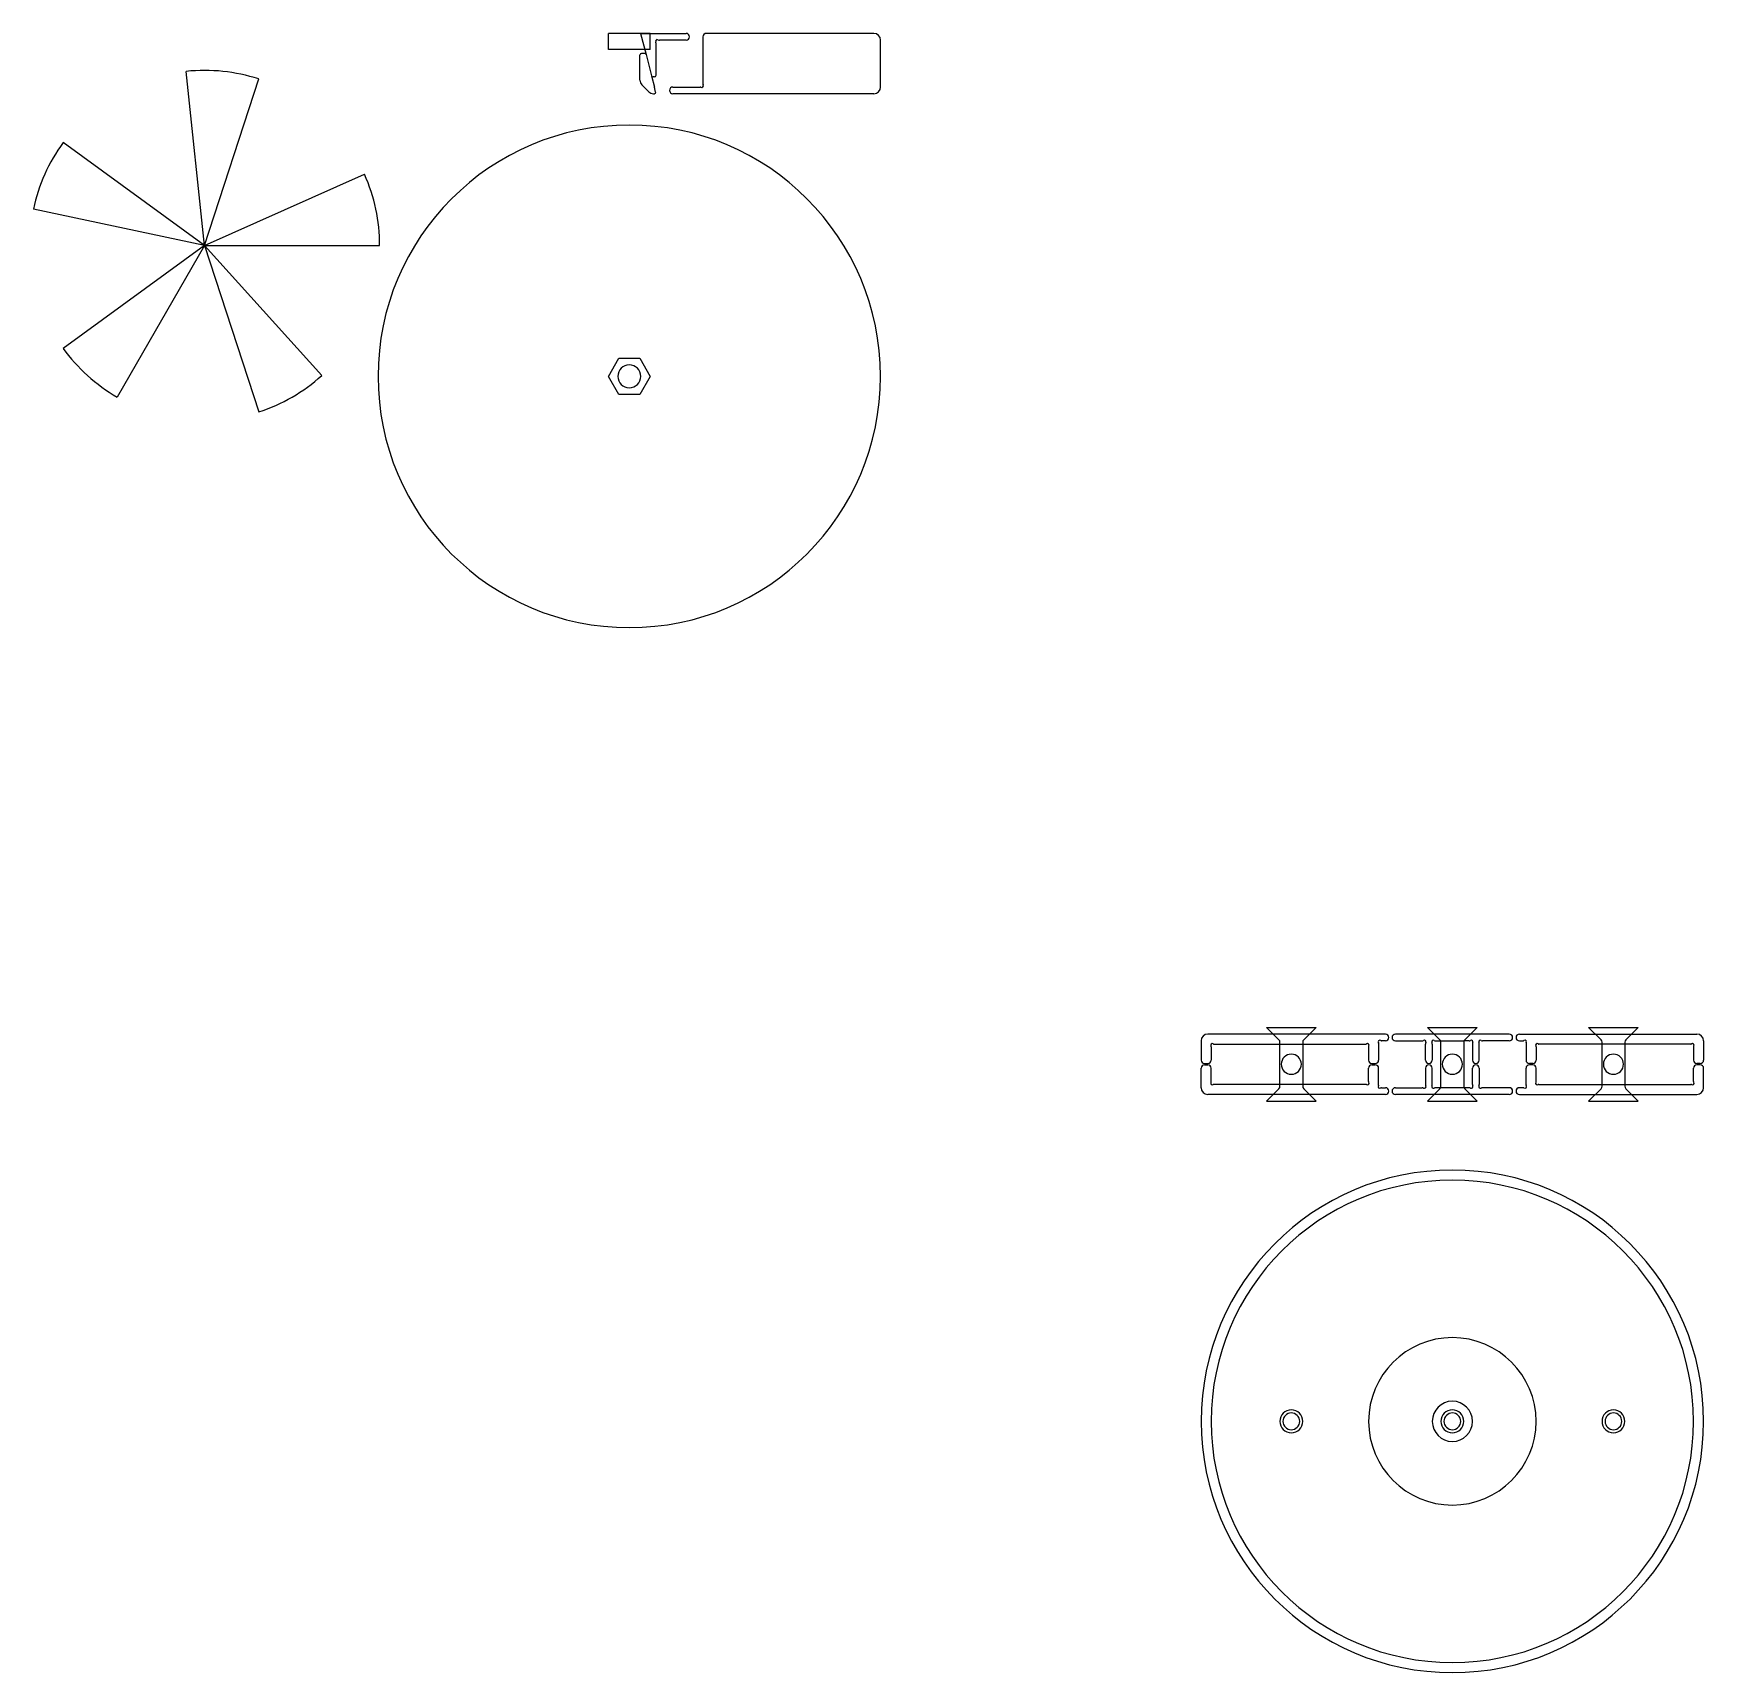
# Model space of a CAD drawing. Header units: inches. Extents: x -8.34 to 1.48, y -1.48 to 8.16.
import ezdxf

# ---------------------------------------------------------------- set-up
doc = ezdxf.new("R2010")
doc.units = ezdxf.units.IN
doc.layers.get('0').update_dxf_attribs({"linetype": 'CONTINUOUS'})
for name, color, linetype in [('1', 7, 'CONTINUOUS'), ('3', 7, 'CONTINUOUS'), ('4', 7, 'CONTINUOUS'), ('5', 7, 'CONTINUOUS'), ('6', 7, 'CONTINUOUS')]:
    doc.layers.add(name, color=color, linetype=linetype)

msp = doc.modelspace()

# ---------------------------------------------------------------- linework, layer by layer
at = {"color": 0, "linetype": 'CONTINUOUS'}
for p, q in [((-1.0921, 2.3148), (-0.8007, 2.3148)), ((-1.0191, 2.2418), (-1.0921, 2.3148)), ((-0.8737, 2.2418), (-0.8007, 2.3148)), ((-0.1457, 2.3148), (0.1457, 2.3148)), ((-0.0727, 2.2418), (-0.1457, 2.3148)), ((0.0727, 2.2418), (0.1457, 2.3148)), ((0.8007, 2.3148), (1.0921, 2.3148)), ((0.8737, 2.2418), (0.8007, 2.3148)), ((1.0191, 2.2418), (1.0921, 2.3148)), ((-1.0133, 1.9686), (-1.0133, 2.2279)), ((-0.8795, 2.2279), (-0.8795, 1.9686)), ((-0.0669, 1.9686), (-0.0669, 2.2279)), ((0.0669, 2.2279), (0.0669, 1.9686)), ((0.8795, 1.9686), (0.8795, 2.2279)), ((1.0133, 2.2279), (1.0133, 1.9686)), ((-1.0191, 1.9547), (-1.0921, 1.8817)), ((-1.0921, 1.8817), (-0.8007, 1.8817)), ((-0.8737, 1.9547), (-0.8007, 1.8817)), ((-0.0727, 1.9547), (-0.1457, 1.8817)), ((-0.1457, 1.8817), (0.1457, 1.8817)), ((0.0727, 1.9547), (0.1457, 1.8817)), ((0.8737, 1.9547), (0.8007, 1.8817)), ((0.8007, 1.8817), (1.0921, 1.8817)), ((1.0191, 1.9547), (1.0921, 1.8817))]:
    msp.add_line(p, q, dxfattribs=at)
for centre, radius, start, end in [((-4.8367, 6.1404), 1.4764, 360, 180), ((-4.8367, 6.1404), 1.4764, 180, 360), ((-1.033, 2.2279), 0.0197, 360, 45), ((-0.8598, 2.2279), 0.0197, 135, 180), ((-0.0866, 2.2279), 0.0197, 360, 45), ((0.0866, 2.2279), 0.0197, 135, 180), ((0.8598, 2.2279), 0.0197, 360, 45), ((1.033, 2.2279), 0.0197, 135, 180), ((-1.033, 1.9686), 0.0197, 315, 360), ((-0.8598, 1.9686), 0.0197, 180, 225), ((-0.0866, 1.9686), 0.0197, 315, 360), ((0.0866, 1.9686), 0.0197, 180, 225), ((0.8598, 1.9686), 0.0197, 315, 360), ((1.033, 1.9686), 0.0197, 180, 225)]:
    msp.add_arc(centre, radius, start, end, dxfattribs=at)
at = {"layer": '1', "color": 1, "linetype": 'CONTINUOUS'}
for p, q in [((-3.3997, 8.1555), (-4.384, 8.1555)), ((-4.4037, 8.1358), (-4.4037, 7.8571)), ((-3.3604, 7.8405), (-3.3604, 8.1161)), ((-4.5808, 7.8405), (-4.4203, 7.8405)), ((-3.3997, 7.8011), (-4.5808, 7.8011)), ((-0.3937, 2.2754), (-1.437, 2.2754)), ((0.3937, 2.2754), (1.437, 2.2754)), ((-1.4764, 2.236), (-1.4764, 2.1219)), ((-1.4173, 2.1997), (-1.4173, 2.1219)), ((-1.4007, 2.2164), (-0.5088, 2.2164)), ((-0.4921, 2.1997), (-0.4921, 2.1219)), ((-0.4331, 2.2194), (-0.4331, 2.1219)), ((-0.3937, 2.236), (-0.4164, 2.236)), ((0.3937, 2.236), (0.4164, 2.236)), ((0.4331, 2.2194), (0.4331, 2.1219)), ((0.4921, 2.1997), (0.4921, 2.1219)), ((1.4007, 2.2164), (0.5088, 2.2164)), ((1.4173, 2.1997), (1.4173, 2.1219)), ((1.4764, 2.236), (1.4764, 2.1219)), ((-1.4764, 1.9605), (-1.4764, 2.0746)), ((-1.4567, 2.1022), (-1.437, 2.1022)), ((-1.4567, 2.0943), (-1.437, 2.0943)), ((-1.4173, 1.9968), (-1.4173, 2.0746)), ((-0.4921, 1.9968), (-0.4921, 2.0746)), ((-0.4724, 2.1022), (-0.4528, 2.1022)), ((-0.4724, 2.0943), (-0.4528, 2.0943)), ((-0.4331, 1.9771), (-0.4331, 2.0746)), ((0.4331, 1.9771), (0.4331, 2.0746)), ((0.4724, 2.1022), (0.4528, 2.1022)), ((0.4724, 2.0943), (0.4528, 2.0943)), ((0.4921, 1.9968), (0.4921, 2.0746)), ((1.4173, 1.9968), (1.4173, 2.0746)), ((1.4567, 2.1022), (1.437, 2.1022)), ((1.4567, 2.0943), (1.437, 2.0943)), ((1.4764, 1.9605), (1.4764, 2.0746)), ((-0.5088, 1.9801), (-1.4007, 1.9801)), ((0.5088, 1.9801), (1.4007, 1.9801)), ((-0.3937, 1.9211), (-1.437, 1.9211)), ((-0.4164, 1.9605), (-0.3937, 1.9605)), ((0.4164, 1.9605), (0.3937, 1.9605)), ((0.3937, 1.9211), (1.437, 1.9211))]:
    msp.add_line(p, q, dxfattribs=at)
for centre, radius, start, end in [((-4.384, 8.1358), 0.0197, 90, 180), ((-3.3997, 8.1161), 0.0394, 360, 90), ((-4.3958, 7.8571), 0.00787, 180, 213.14584), ((-4.4106, 7.8475), 0.00984, 315, 33.14584), ((-4.5808, 7.8208), 0.0197, 90, 180), ((-4.5808, 7.8208), 0.0197, 180, 270), ((-4.4203, 7.8326), 0.00787, 56.85416, 90), ((-4.4106, 7.8475), 0.00984, 236.85416, 315), ((-3.3997, 7.8405), 0.0394, 270, 360), ((-1.437, 2.236), 0.0394, 90, 180), ((-0.3937, 2.2557), 0.0197, 360, 90), ((0.3937, 2.2557), 0.0197, 90, 180), ((1.437, 2.236), 0.0394, 360, 90), ((-1.4104, 2.2094), 0.00984, 135, 213.14584), ((-1.4252, 2.1997), 0.00787, 0, 33.14584), ((-1.4104, 2.2094), 0.00984, 56.85416, 135), ((-1.4007, 2.2242), 0.00787, 236.85416, 270), ((-0.5088, 2.2242), 0.00787, 270, 303.14584), ((-0.4991, 2.2094), 0.00984, 45, 123.14584), ((-0.4991, 2.2094), 0.00984, 326.85416, 45), ((-0.4843, 2.1997), 0.00787, 146.85416, 180), ((-0.4261, 2.2291), 0.00984, 135, 213.14584), ((-0.4409, 2.2194), 0.00787, 0, 33.14584), ((-0.4261, 2.2291), 0.00984, 56.85416, 135), ((-0.4164, 2.2439), 0.00787, 236.85416, 270), ((-0.3937, 2.2557), 0.0197, 270, 0), ((0.3937, 2.2557), 0.0197, 180, 270), ((0.4164, 2.2439), 0.00787, 270, 303.14584), ((0.4261, 2.2291), 0.00984, 45, 123.14584), ((0.4261, 2.2291), 0.00984, 326.85416, 45), ((0.4409, 2.2194), 0.00787, 146.85416, 180), ((0.4991, 2.2094), 0.00984, 135, 213.14584), ((0.4843, 2.1997), 0.00787, 0, 33.14584), ((0.4991, 2.2094), 0.00984, 56.85416, 135), ((0.5088, 2.2242), 0.00787, 236.85416, 270), ((1.4007, 2.2242), 0.00787, 270, 303.14584), ((1.4104, 2.2094), 0.00984, 45, 123.14584), ((1.4104, 2.2094), 0.00984, 326.85416, 45), ((1.4252, 2.1997), 0.00787, 146.85416, 180), ((-1.4567, 2.1219), 0.0197, 180, 270), ((-1.4567, 2.0746), 0.0197, 90, 180), ((-1.437, 2.1219), 0.0197, 270, 360), ((-1.437, 2.0746), 0.0197, 360, 90), ((-0.4724, 2.1219), 0.0197, 180, 270), ((-0.4724, 2.0746), 0.0197, 90, 180), ((-0.4528, 2.1219), 0.0197, 270, 360), ((-0.4528, 2.0746), 0.0197, 360, 90), ((0.4528, 2.1219), 0.0197, 180, 270), ((0.4528, 2.0746), 0.0197, 90, 180), ((0.4724, 2.1219), 0.0197, 270, 0), ((0.4724, 2.0746), 0.0197, 360, 90), ((1.437, 2.1219), 0.0197, 180, 270), ((1.437, 2.0746), 0.0197, 90, 180), ((1.4567, 2.1219), 0.0197, 270, 0), ((1.4567, 2.0746), 0.0197, 360, 90), ((-1.4104, 1.9871), 0.00984, 146.85416, 225), ((-1.4252, 1.9968), 0.00787, 326.85416, 360), ((-1.4104, 1.9871), 0.00984, 225, 303.14584), ((-1.4007, 1.9723), 0.00787, 90, 123.14584), ((-0.5088, 1.9723), 0.00787, 56.85416, 90), ((-0.4991, 1.9871), 0.00984, 236.85416, 315), ((-0.4843, 1.9968), 0.00787, 180, 213.14584), ((-0.4991, 1.9871), 0.00984, 315, 33.14584), ((-0.4261, 1.9674), 0.00984, 146.85416, 225), ((-0.4409, 1.9771), 0.00787, 326.85416, 360), ((0.4409, 1.9771), 0.00787, 180, 213.14584), ((0.4261, 1.9674), 0.00984, 315, 33.14584), ((0.4991, 1.9871), 0.00984, 146.85416, 225), ((0.4843, 1.9968), 0.00787, 326.85416, 360), ((0.4991, 1.9871), 0.00984, 225, 303.14584), ((0.5088, 1.9723), 0.00787, 90, 123.14584), ((1.4007, 1.9723), 0.00787, 56.85416, 90), ((1.4104, 1.9871), 0.00984, 236.85416, 315), ((1.4252, 1.9968), 0.00787, 180, 213.14584), ((1.4104, 1.9871), 0.00984, 315, 33.14584), ((-1.437, 1.9605), 0.0394, 180, 270), ((-0.4261, 1.9674), 0.00984, 225, 303.14584), ((-0.4164, 1.9526), 0.00787, 90, 123.14584), ((-0.3937, 1.9408), 0.0197, 360, 90), ((-0.3937, 1.9408), 0.0197, 270, 360), ((0.3937, 1.9408), 0.0197, 90, 180), ((0.3937, 1.9408), 0.0197, 180, 270), ((0.4164, 1.9526), 0.00787, 56.85416, 90), ((0.4261, 1.9674), 0.00984, 236.85416, 315), ((1.437, 1.9605), 0.0394, 270, 0), ((0, 0), 1.4764, 360, 180), ((0, 0), 1.4764, 180, 360), ((-0.9464, 0), 0.0669, 0, 180), ((0.9464, 0), 0.0669, 360, 180), ((0.9464, 0), 0.0669, 180, 360), ((-0.9464, 0), 0.0669, 180, 0)]:
    msp.add_arc(centre, radius, start, end, dxfattribs=at)
at = {"layer": '3', "color": 3, "linetype": 'CONTINUOUS'}
for p, q in [((-4.7738, 7.8804), (-4.7738, 8.0295)), ((-4.7458, 8.0373), (-4.7659, 8.0373)), ((-4.7381, 8.0314), (-4.7063, 7.907)), ((-4.7622, 7.8526), (-4.7223, 7.8127)), ((-4.7063, 7.907), (-4.6893, 7.8405)), ((-4.6945, 7.8011), (-4.6894, 7.8011)), ((-4.6818, 7.8109), (-4.6893, 7.8405))]:
    msp.add_line(p, q, dxfattribs=at)
for centre, radius, start, end in [((-4.7659, 8.0295), 0.00787, 90, 180), ((-4.7458, 8.0295), 0.00787, 14.33544, 90), ((-4.7344, 7.8804), 0.0394, 180, 225), ((-4.6945, 7.8405), 0.0394, 225, 270), ((-4.6894, 7.809), 0.00787, 270, 14.33544)]:
    msp.add_arc(centre, radius, start, end, dxfattribs=at)
at = {"layer": '4', "color": 4, "linetype": 'CONTINUOUS'}
for p, q in [((-4.9595, 8.061), (-4.9595, 8.1555)), ((-4.714, 8.1555), (-4.9595, 8.1555)), ((-4.714, 8.061), (-4.714, 8.1555)), ((-4.714, 8.061), (-4.9595, 8.061)), ((-4.9595, 6.1404), (-4.8981, 6.2467)), ((-4.8981, 6.2467), (-4.7754, 6.2467)), ((-4.7754, 6.2467), (-4.714, 6.1404)), ((-4.8981, 6.0341), (-4.9595, 6.1404)), ((-4.714, 6.1404), (-4.7754, 6.0341)), ((-4.7754, 6.0341), (-4.8981, 6.0341))]:
    msp.add_line(p, q, dxfattribs=at)
for centre, radius, start, end in [((-4.8367, 6.1404), 0.0669, 360, 180), ((-4.8367, 6.1404), 0.0669, 180, 360), ((0, 0), 1.4173, 360, 180), ((0, 0), 0.4921, 360, 180), ((0, 0), 0.1181, 360, 180), ((0, 0), 1.4173, 180, 360), ((-0.9464, 0), 0.0492, 360, 180), ((0, 0), 0.4921, 180, 360), ((0, 0), 0.1181, 180, 360), ((0, 0), 0.0492, 360, 180), ((0, 0), 0.0492, 180, 360), ((0.9464, 0), 0.0492, 0, 180), ((0.9464, 0), 0.0492, 180, 0), ((-0.9464, 0), 0.0492, 180, 360)]:
    msp.add_arc(centre, radius, start, end, dxfattribs=at)
at = {"layer": '5', "color": 5, "linetype": 'CONTINUOUS'}
for p, q in [((-4.7714, 8.1555), (-4.5021, 8.1555)), ((-4.7714, 8.1555), (-4.7381, 8.0314)), ((-4.6793, 7.9094), (-4.6793, 8.0964)), ((-4.5021, 8.1161), (-4.6596, 8.1161)), ((-4.6891, 7.8995), (-4.6968, 7.8995)), ((0.3346, 2.2754), (-0.3346, 2.2754)), ((-0.3346, 2.236), (-0.1772, 2.236)), ((-0.1575, 2.1219), (-0.1575, 2.2164)), ((-0.1181, 2.2164), (-0.1181, 2.1219)), ((-0.0984, 2.236), (-0.0669, 2.236)), ((-0.0669, 2.236), (0.0669, 2.236)), ((0.0984, 2.236), (0.0669, 2.236)), ((0.1181, 2.2164), (0.1181, 2.1219)), ((0.1575, 2.1219), (0.1575, 2.2164)), ((0.3346, 2.236), (0.1772, 2.236)), ((-0.1575, 2.0746), (-0.1575, 1.9801)), ((-0.1181, 1.9801), (-0.1181, 2.0746)), ((0.1181, 1.9801), (0.1181, 2.0746)), ((0.1575, 2.0746), (0.1575, 1.9801)), ((-0.3346, 1.9605), (-0.1772, 1.9605)), ((0.3346, 1.9211), (-0.3346, 1.9211)), ((0.0984, 1.9605), (-0.0984, 1.9605)), ((0.3346, 1.9605), (0.1772, 1.9605))]:
    msp.add_line(p, q, dxfattribs=at)
for centre, radius, start, end in [((-4.5021, 8.1358), 0.0197, 360, 90), ((-4.6723, 8.1091), 0.00984, 135, 205.52878), ((-4.699, 8.0964), 0.0197, 360, 25.52878), ((-4.6723, 8.1091), 0.00984, 64.47122, 135), ((-4.6596, 8.1358), 0.0197, 244.47122, 270), ((-4.5021, 8.1358), 0.0197, 270, 0), ((-4.6968, 7.9094), 0.00984, 194.33544, 270), ((-4.6891, 7.9094), 0.00984, 270, 360), ((-0.3346, 2.2557), 0.0197, 90, 180), ((0.3346, 2.2557), 0.0197, 360, 90), ((-0.3346, 2.2557), 0.0197, 180, 270), ((-0.1772, 2.2557), 0.0197, 270, 295.52878), ((-0.1644, 2.2291), 0.00984, 45, 115.52878), ((-0.1644, 2.2291), 0.00984, 334.47122, 45), ((-0.1378, 2.2164), 0.0197, 154.47122, 180), ((-0.1112, 2.2291), 0.00984, 135, 205.52878), ((-0.1378, 2.2164), 0.0197, 0, 25.52878), ((-0.1112, 2.2291), 0.00984, 64.47122, 135), ((-0.0984, 2.2557), 0.0197, 244.47122, 270), ((0.0984, 2.2557), 0.0197, 270, 295.52878), ((0.1112, 2.2291), 0.00984, 45, 115.52878), ((0.1112, 2.2291), 0.00984, 334.47122, 45), ((0.1378, 2.2164), 0.0197, 154.47122, 180), ((0.1644, 2.2291), 0.00984, 135, 205.52878), ((0.1378, 2.2164), 0.0197, 360, 25.52878), ((0.1644, 2.2291), 0.00984, 64.47122, 135), ((0.1772, 2.2557), 0.0197, 244.47122, 270), ((0.3346, 2.2557), 0.0197, 270, 0), ((-0.1378, 2.1219), 0.0197, 180, 270), ((-0.1378, 2.0746), 0.0197, 90, 180), ((-0.1378, 2.1219), 0.0197, 270, 360), ((-0.1378, 2.0746), 0.0197, 0, 90), ((0.1378, 2.1219), 0.0197, 180, 270), ((0.1378, 2.0746), 0.0197, 90, 180), ((0.1378, 2.1219), 0.0197, 270, 0), ((0.1378, 2.0746), 0.0197, 360, 90), ((-0.1378, 1.9801), 0.0197, 180, 205.52878), ((-0.1644, 1.9674), 0.00984, 315, 25.52878), ((-0.1112, 1.9674), 0.00984, 154.47122, 225), ((-0.1378, 1.9801), 0.0197, 334.47122, 360), ((0.1378, 1.9801), 0.0197, 180, 205.52878), ((0.1112, 1.9674), 0.00984, 315, 25.52878), ((0.1644, 1.9674), 0.00984, 154.47122, 225), ((0.1378, 1.9801), 0.0197, 334.47122, 0), ((-0.3346, 1.9408), 0.0197, 90, 180), ((-0.3346, 1.9408), 0.0197, 180, 270), ((-0.1772, 1.9408), 0.0197, 64.47122, 90), ((-0.1644, 1.9674), 0.00984, 244.47122, 315), ((-0.1112, 1.9674), 0.00984, 225, 295.52878), ((-0.0984, 1.9408), 0.0197, 90, 115.52878), ((0.0984, 1.9408), 0.0197, 64.47122, 90), ((0.1112, 1.9674), 0.00984, 244.47122, 315), ((0.1644, 1.9674), 0.00984, 225, 295.52878), ((0.1772, 1.9408), 0.0197, 90, 115.52878), ((0.3346, 1.9408), 0.0197, 360, 90), ((0.3346, 1.9408), 0.0197, 270, 0), ((0, 0), 0.0669, 360, 180), ((0, 0), 0.0669, 180, 360)]:
    msp.add_arc(centre, radius, start, end, dxfattribs=at)
at = {"layer": '6', "color": 6, "linetype": 'CONTINUOUS'}
for q in [(-7.4398, 7.9323), (-7.0145, 7.8876), (-8.1644, 7.514), (-6.3927, 7.3278), (-8.3384, 7.1233), (-8.1644, 6.3048), (-7.8466, 6.0187), (-6.3038, 6.9094), (-7.0145, 5.9312), (-6.6441, 6.145)]:
    msp.add_line((-7.3323, 6.9094), q, dxfattribs=at)
for centre, radius, start, end in [((-7.3323, 6.9094), 1.0285, 72, 96), ((-7.3323, 6.9094), 1.0285, 144, 168), ((-7.3323, 6.9094), 1.0285, 360, 24), ((-7.3323, 6.9094), 1.0285, 216, 240), ((-7.3323, 6.9094), 1.0285, 288, 312), ((-0.9464, 2.0982), 0.0591, 360, 180), ((-0.9464, 2.0982), 0.0591, 180, 360), ((0, 2.0982), 0.0591, 360, 180), ((0, 2.0982), 0.0591, 180, 360), ((0.9464, 2.0982), 0.0591, 360, 180), ((0.9464, 2.0982), 0.0591, 180, 360)]:
    msp.add_arc(centre, radius, start, end, dxfattribs=at)

doc.saveas('drawing.dxf')
